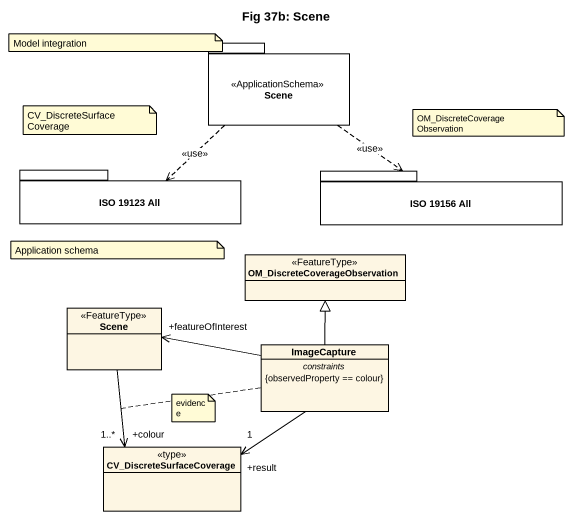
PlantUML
@startuml
title Fig 37b: Scene
hide circle
hide empty members
package Scene <<ApplicationSchema>> {
}
package "ISO 19123 All" as ISO_19123_All {
}
package "ISO 19156 All" as ISO_19156_All {
}
class "OM_DiscreteCoverageObservation" as OM_DiscreteCoverageObservati <<FeatureType>>
class "Scene" as Scene_2 <<FeatureType>>
class ImageCapture {
  -- constraints --
  {observedProperty == colour}
}
class CV_DiscreteSurfaceCoverage <<type>>
Scene ..> ISO_19123_All : <<use>>
Scene ..> ISO_19156_All : <<use>>
Scene_2 --> "+colour\n1..*" CV_DiscreteSurfaceCoverage
(Scene_2, CV_DiscreteSurfaceCoverage) .. ImageCapture
ImageCapture -up-|> OM_DiscreteCoverageObservati
ImageCapture -left-> "+featureOfInterest" Scene_2
ImageCapture --> "+result\n1" CV_DiscreteSurfaceCoverage
note as N1
  Model integration
end note
note as N2
  CV_DiscreteSurfaceCoverage
end note
note as N3
  OM_DiscreteCoverageObservation
end note
note as N4
  Application schema
end note
note as N5
  evidence
end note
@enduml
